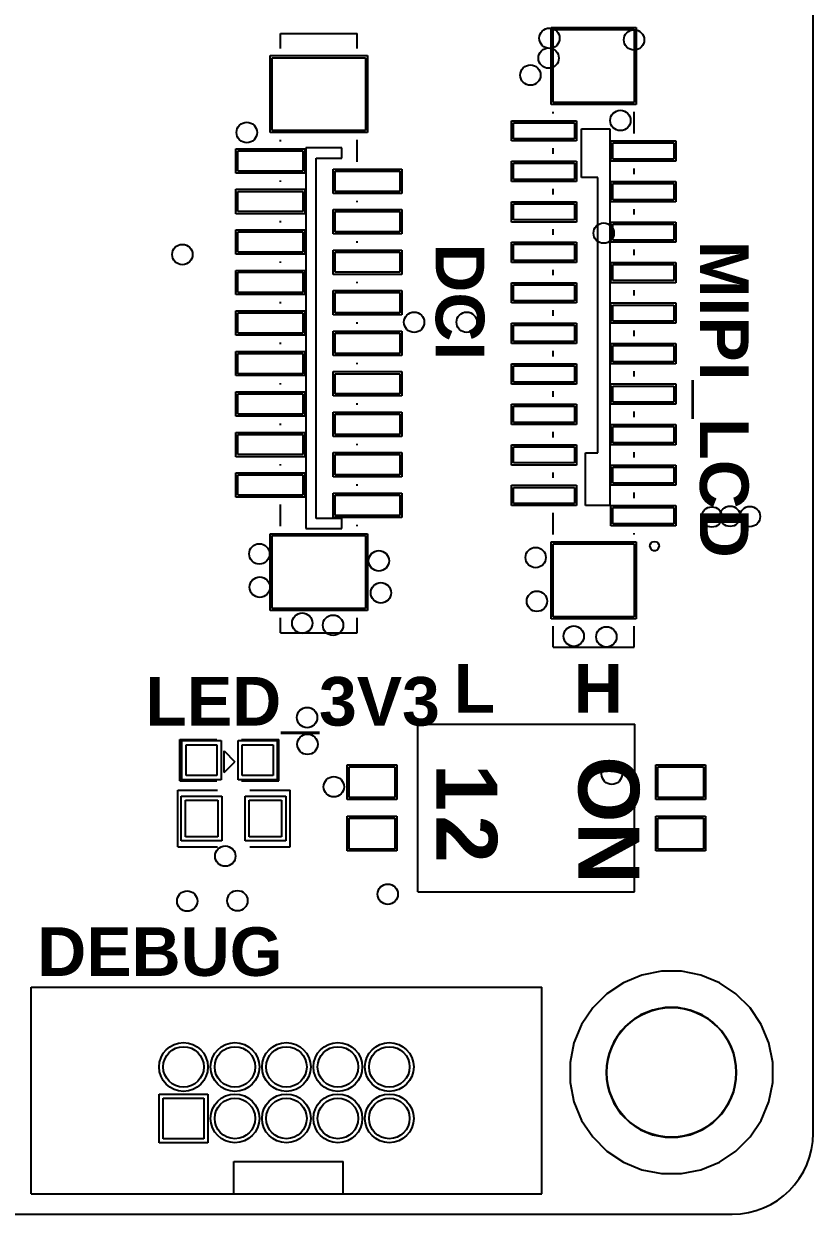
# Model space of a CAD drawing. Header units: inches. Extents: x 0 to 2.56, y 0 to 2.63.
# Drawn here: x 1.792 to 2.559, y 0 to 1.157 of the extents above; entities that cross this region are included whole.
import ezdxf

# ---------------------------------------------------------------- set-up
doc = ezdxf.new("R2010")
doc.units = ezdxf.units.IN
doc.header["$MEASUREMENT"] = 0
for name, color, linetype in [('Keep-Out Layer', 6, 'Continuous'), ('Mechanical 1', 6, 'Continuous'), ('Multi-Layer', 9, 'Continuous'), ('Top Overlay', 2, 'Continuous'), ('Top Paste', 8, 'Continuous'), ('Top Solder', 216, 'Continuous')]:
    doc.layers.add(name, color=color, linetype=linetype)
doc.styles.add('Arial_Bold', font='', dxfattribs={"height": 0.2})
doc.styles.get('Arial_Bold').set_extended_font_data('Arial', bold=True)

msp = doc.modelspace()

# ---------------------------------------------------------------- linework, layer by layer
at = {"layer": 'Keep-Out Layer'}
for p, q in [((2.5591, 0.0787), (2.5591, 2.4803)), ((2.3926, 0.2324), (2.3746, 0.225)), ((2.4116, 0.2362), (2.3926, 0.2324)), ((2.4213, 0.2362), (2.4116, 0.2362)), ((2.431, 0.2362), (2.4213, 0.2362)), ((2.45, 0.2324), (2.431, 0.2362)), ((2.4679, 0.225), (2.45, 0.2324)), ((2.3746, 0.225), (2.3585, 0.2142)), ((2.484, 0.2142), (2.4679, 0.225)), ((2.3585, 0.2142), (2.3448, 0.2005)), ((2.4977, 0.2005), (2.484, 0.2142)), ((2.3448, 0.2005), (2.334, 0.1844)), ((2.5085, 0.1844), (2.4977, 0.2005)), ((2.334, 0.1844), (2.3266, 0.1665)), ((2.5159, 0.1665), (2.5085, 0.1844)), ((2.3266, 0.1665), (2.3228, 0.1475)), ((2.5197, 0.1475), (2.5159, 0.1665)), ((2.3228, 0.1475), (2.3228, 0.1378)), ((2.5197, 0.1378), (2.5197, 0.1475)), ((2.3228, 0.1378), (2.3228, 0.1378)), ((2.3228, 0.1378), (2.3228, 0.1281)), ((2.3228, 0.1281), (2.3266, 0.1091)), ((2.5159, 0.1091), (2.5197, 0.1281)), ((2.5197, 0.1281), (2.5197, 0.1378)), ((2.3266, 0.1091), (2.334, 0.0912)), ((2.5085, 0.0912), (2.5159, 0.1091)), ((2.334, 0.0912), (2.3448, 0.0751)), ((2.4977, 0.0751), (2.5085, 0.0912)), ((2.3448, 0.0751), (2.3585, 0.0613)), ((2.484, 0.0613), (2.4977, 0.0751)), ((2.3585, 0.0613), (2.3746, 0.0506)), ((2.4679, 0.0506), (2.484, 0.0613)), ((2.3746, 0.0506), (2.3926, 0.0432)), ((2.45, 0.0432), (2.4679, 0.0506)), ((2.3926, 0.0432), (2.4116, 0.0394)), ((2.4116, 0.0394), (2.4213, 0.0394)), ((2.4213, 0.0394), (2.431, 0.0394)), ((2.431, 0.0394), (2.45, 0.0432)), ((0.0787, 0), (2.4803, 0))]:
    msp.add_line(p, q, dxfattribs=at)
for centre, radius, start, end in [((2.4213, 0.1378), 0.063, 90, 180), ((2.4213, 0.1378), 0.063, 0, 90), ((2.4213, 0.1378), 0.063, 180, 270), ((2.4213, 0.1378), 0.063, 270, 0), ((2.4803, 0.0787), 0.0787, 270, 0)]:
    msp.add_arc(centre, radius, start, end, dxfattribs=at)
at = {"layer": 'Mechanical 1'}
for p, q in [((2.5591, 0.0787), (2.5591, 2.4803)), ((0.0787, 0), (2.4803, 0))]:
    msp.add_line(p, q, dxfattribs=at)
msp.add_circle((2.4213, 0.1378), 0.063, dxfattribs=at)
msp.add_arc((2.4803, 0.0787), 0.0787, 270, 0, dxfattribs=at)
at = {"layer": 'Multi-Layer'}
for p, q in [((2.4029, 0.1984), (2.3914, 0.1936)), ((2.4151, 0.2008), (2.4029, 0.1984)), ((2.4213, 0.2008), (2.4151, 0.2008)), ((2.4275, 0.2008), (2.4213, 0.2008)), ((2.4396, 0.1984), (2.4275, 0.2008)), ((2.4511, 0.1936), (2.4396, 0.1984)), ((2.3811, 0.1867), (2.3723, 0.178)), ((2.3914, 0.1936), (2.3811, 0.1867)), ((2.4614, 0.1867), (2.4511, 0.1936)), ((2.4702, 0.178), (2.4614, 0.1867)), ((2.3723, 0.178), (2.3654, 0.1676)), ((2.4771, 0.1676), (2.4702, 0.178)), ((2.3654, 0.1676), (2.3607, 0.1562)), ((2.4818, 0.1562), (2.4771, 0.1676)), ((2.3607, 0.1562), (2.3583, 0.144)), ((2.4843, 0.144), (2.4818, 0.1562)), ((2.3583, 0.144), (2.3583, 0.1378)), ((2.4843, 0.1378), (2.4843, 0.144)), ((2.3583, 0.1378), (2.3583, 0.1378)), ((2.3583, 0.1378), (2.3583, 0.1316)), ((2.3583, 0.1316), (2.3607, 0.1194)), ((2.4818, 0.1194), (2.4843, 0.1316)), ((2.4843, 0.1316), (2.4843, 0.1378)), ((2.3607, 0.1194), (2.3654, 0.108)), ((2.4771, 0.108), (2.4818, 0.1194)), ((1.9276, 0.1128), (1.9669, 0.1128)), ((1.9276, 0.0734), (1.9276, 0.1128)), ((1.9669, 0.1128), (1.9669, 0.0734)), ((2.3654, 0.108), (2.3723, 0.0976)), ((2.4702, 0.0976), (2.4771, 0.108)), ((2.3723, 0.0976), (2.3811, 0.0889)), ((2.4614, 0.0889), (2.4702, 0.0976)), ((2.3811, 0.0889), (2.3914, 0.082)), ((2.3914, 0.082), (2.4029, 0.0772)), ((2.4396, 0.0772), (2.4511, 0.082)), ((2.4511, 0.082), (2.4614, 0.0889)), ((1.9669, 0.0734), (1.9276, 0.0734)), ((2.4029, 0.0772), (2.4151, 0.0748)), ((2.4151, 0.0748), (2.4213, 0.0748)), ((2.4213, 0.0748), (2.4275, 0.0748)), ((2.4275, 0.0748), (2.4396, 0.0772))]:
    msp.add_line(p, q, dxfattribs=at)
for centre in [(1.9472, 0.1431), (1.9972, 0.1431), (2.0472, 0.1431), (2.0972, 0.1431), (2.1472, 0.1431), (1.9972, 0.0931), (2.0472, 0.0931), (2.0972, 0.0931), (2.1472, 0.0931)]:
    msp.add_circle(centre, 0.0197, dxfattribs=at)
at = {"layer": 'Top Overlay'}
for p, q in [((2.0413, 1.1476), (2.1161, 1.1476)), ((2.0413, 1.1331), (2.0413, 1.1476)), ((2.1161, 1.1331), (2.1161, 1.1476)), ((2.3064, 1.0699), (2.3064, 1.0714)), ((2.3852, 1.0503), (2.3852, 1.0714)), ((2.334, 1.0077), (2.334, 1.0549)), ((2.334, 1.0549), (2.3615, 1.0549)), ((2.3615, 1.0549), (2.3615, 0.6888)), ((2.0413, 1.0426), (2.0413, 1.0441)), ((2.1161, 1.0229), (2.1161, 1.0441)), ((2.1012, 1.0363), (2.0662, 1.0363)), ((2.0662, 1.0363), (2.0662, 0.6663)), ((2.1012, 1.0263), (2.1012, 1.0363)), ((2.3064, 1.0306), (2.3064, 1.036)), ((2.0762, 0.6763), (2.0762, 1.0263)), ((2.0762, 1.0263), (2.1012, 1.0263)), ((2.1012, 1.0263), (2.1012, 1.0263)), ((2.3497, 1.0077), (2.334, 1.0077)), ((2.3497, 0.74), (2.3497, 1.0077)), ((2.3852, 1.0109), (2.3852, 1.0163)), ((2.0413, 1.0032), (2.0413, 1.0047)), ((2.3064, 0.9912), (2.3064, 0.9966)), ((2.1161, 0.9835), (2.1161, 0.985)), ((2.3852, 0.9715), (2.3852, 0.9769)), ((2.0413, 0.9638), (2.0413, 0.9653)), ((2.3064, 0.9518), (2.3064, 0.9573)), ((2.1161, 0.9441), (2.1161, 0.9456)), ((2.3852, 0.9321), (2.3852, 0.9376)), ((2.0413, 0.9245), (2.0413, 0.9259)), ((2.3064, 0.9125), (2.3064, 0.9179)), ((2.1161, 0.9048), (2.1161, 0.9063)), ((2.3852, 0.8928), (2.3852, 0.8982)), ((2.0413, 0.8851), (2.0413, 0.8866)), ((2.3064, 0.8731), (2.3064, 0.8785)), ((2.1161, 0.8654), (2.1161, 0.8669)), ((2.3852, 0.8534), (2.3852, 0.8588)), ((2.0413, 0.8457), (2.0413, 0.8472)), ((2.3064, 0.8337), (2.3064, 0.8391)), ((2.1161, 0.826), (2.1161, 0.8275)), ((2.3852, 0.814), (2.3852, 0.8195)), ((2.0413, 0.8064), (2.0413, 0.8078)), ((2.3064, 0.7944), (2.3064, 0.7998)), ((2.1161, 0.7867), (2.1161, 0.7881)), ((2.3852, 0.7747), (2.3852, 0.7801)), ((2.0413, 0.767), (2.0413, 0.7685)), ((2.3064, 0.755), (2.3064, 0.7604)), ((2.1161, 0.7473), (2.1161, 0.7488)), ((2.3852, 0.7353), (2.3852, 0.7407)), ((2.0413, 0.7276), (2.0413, 0.7291)), ((2.3379, 0.6888), (2.3379, 0.74)), ((2.3379, 0.74), (2.3497, 0.74)), ((2.3064, 0.7156), (2.3064, 0.721)), ((2.1161, 0.7079), (2.1161, 0.7094)), ((2.3852, 0.6959), (2.3852, 0.7013)), ((2.0413, 0.6686), (2.0413, 0.6897)), ((2.3615, 0.6888), (2.3379, 0.6888)), ((2.3615, 0.6888), (2.3615, 0.6888)), ((2.1012, 0.6763), (2.0762, 0.6763)), ((2.1012, 0.6663), (2.1012, 0.6763)), ((2.3064, 0.6605), (2.3064, 0.6817)), ((2.0662, 0.6663), (2.1012, 0.6663)), ((2.1161, 0.6686), (2.1161, 0.67)), ((2.3852, 0.6605), (2.3852, 0.662)), ((2.4004, 0.649), (2.4006, 0.6508)), ((2.4004, 0.649), (2.401, 0.6472)), ((2.4006, 0.6508), (2.4015, 0.6524)), ((2.4015, 0.6524), (2.403, 0.6535)), ((2.403, 0.6535), (2.4048, 0.6539)), ((2.4048, 0.6539), (2.4067, 0.6535)), ((2.4067, 0.6535), (2.4082, 0.6524)), ((2.4082, 0.6524), (2.4091, 0.6508)), ((2.4087, 0.6472), (2.4093, 0.649)), ((2.4091, 0.6508), (2.4093, 0.649)), ((2.401, 0.6472), (2.4022, 0.6458)), ((2.4022, 0.6458), (2.4039, 0.645)), ((2.4039, 0.645), (2.4058, 0.645)), ((2.4058, 0.645), (2.4075, 0.6458)), ((2.4075, 0.6458), (2.4087, 0.6472)), ((2.0413, 0.565), (2.0413, 0.5795)), ((2.1161, 0.565), (2.1161, 0.5795)), ((2.3064, 0.5707), (2.3064, 0.5714)), ((2.3064, 0.551), (2.3064, 0.5707)), ((2.3852, 0.551), (2.3852, 0.5714)), ((2.0413, 0.565), (2.1161, 0.565)), ((2.3064, 0.551), (2.3852, 0.551)), ((2.1748, 0.3134), (2.1748, 0.4764)), ((2.1748, 0.4764), (2.3858, 0.4764)), ((2.3854, 0.3134), (2.3858, 0.4764)), ((1.9437, 0.4613), (1.9797, 0.4613)), ((1.9437, 0.4213), (1.9437, 0.4613)), ((2.0037, 0.4613), (2.0397, 0.4613)), ((2.0397, 0.4213), (2.0397, 0.4613)), ((1.9867, 0.4293), (1.9867, 0.4503)), ((1.9867, 0.4503), (1.9972, 0.4398)), ((1.9867, 0.4293), (1.9972, 0.4398)), ((1.9437, 0.4213), (1.9797, 0.4213)), ((2.0037, 0.4213), (2.0397, 0.4213)), ((1.9418, 0.4122), (1.9801, 0.4122)), ((1.9418, 0.3571), (1.9418, 0.4122)), ((2.0116, 0.4122), (2.0116, 0.4122)), ((2.0116, 0.4122), (2.0509, 0.4122)), ((2.0509, 0.4122), (2.0509, 0.4122)), ((2.0509, 0.3571), (2.0509, 0.4122)), ((1.9418, 0.3571), (1.9801, 0.3571)), ((2.0116, 0.3571), (2.0509, 0.3571)), ((2.0509, 0.3571), (2.0509, 0.3571)), ((2.0509, 0.3571), (2.0509, 0.3571)), ((2.1748, 0.3134), (2.3854, 0.3134)), ((1.7992, 0.0197), (1.7992, 0.2205)), ((1.7992, 0.2205), (2.2953, 0.2205)), ((2.2953, 0.0197), (2.2953, 0.2205)), ((1.9961, 0.0197), (1.9961, 0.0512)), ((1.9961, 0.0512), (2.1024, 0.0512)), ((2.1024, 0.0197), (2.1024, 0.0512)), ((1.7992, 0.0197), (2.2953, 0.0197)), ((1.9961, 0.0197), (2.1024, 0.0197))]:
    msp.add_line(p, q, dxfattribs=at)
msp.add_circle((2.0087, 1.0513), 0.01, dxfattribs=at)
at = {"layer": 'Top Paste'}
for p, q in [((2.3064, 1.0805), (2.3064, 1.1514)), ((2.3064, 1.1514), (2.3851, 1.1514)), ((2.3851, 1.1514), (2.3851, 1.0805)), ((2.0335, 1.0532), (2.0335, 1.124)), ((2.0335, 1.124), (2.124, 1.124)), ((2.124, 1.124), (2.124, 1.0532)), ((2.3851, 1.0805), (2.3064, 1.0805)), ((2.124, 1.0532), (2.0335, 1.0532)), ((2.268, 1.0451), (2.268, 1.0608)), ((2.268, 1.0608), (2.3271, 1.0608)), ((2.3271, 1.0608), (2.3271, 1.0451)), ((2.3271, 1.0451), (2.268, 1.0451)), ((2, 1.0138), (2, 1.0335)), ((2, 1.0335), (2.063, 1.0335)), ((2.063, 1.0335), (2.063, 1.0138)), ((2.3644, 1.0254), (2.3644, 1.0411)), ((2.3644, 1.0411), (2.4235, 1.0411)), ((2.4235, 1.0411), (2.4235, 1.0254)), ((2.268, 1.0057), (2.268, 1.0214)), ((2.268, 1.0214), (2.3271, 1.0214)), ((2.3271, 1.0214), (2.3271, 1.0057)), ((2.4235, 1.0254), (2.3644, 1.0254)), ((2.063, 1.0138), (2, 1.0138)), ((2.0945, 0.9941), (2.0945, 1.0138)), ((2.0945, 1.0138), (2.1575, 1.0138)), ((2.1575, 1.0138), (2.1575, 0.9941)), ((2.3271, 1.0057), (2.268, 1.0057)), ((2.3644, 0.986), (2.3644, 1.0017)), ((2.3644, 1.0017), (2.4235, 1.0017)), ((2.4235, 1.0017), (2.4235, 0.986)), ((2, 0.9744), (2, 0.9941)), ((2, 0.9941), (2.063, 0.9941)), ((2.063, 0.9941), (2.063, 0.9744)), ((2.1575, 0.9941), (2.0945, 0.9941)), ((2.4235, 0.986), (2.3644, 0.986)), ((2.063, 0.9744), (2, 0.9744)), ((2.0945, 0.9547), (2.0945, 0.9744)), ((2.0945, 0.9744), (2.1575, 0.9744)), ((2.1575, 0.9744), (2.1575, 0.9547)), ((2.268, 0.9663), (2.268, 0.982)), ((2.268, 0.982), (2.3271, 0.982)), ((2.3271, 0.982), (2.3271, 0.9663)), ((2.3271, 0.9663), (2.268, 0.9663)), ((2.3644, 0.9466), (2.3644, 0.9623)), ((2.3644, 0.9623), (2.4235, 0.9623)), ((2.4235, 0.9623), (2.4235, 0.9466)), ((2, 0.935), (2, 0.9547)), ((2, 0.9547), (2.063, 0.9547)), ((2.063, 0.9547), (2.063, 0.935)), ((2.1575, 0.9547), (2.0945, 0.9547)), ((2.268, 0.927), (2.268, 0.9427)), ((2.268, 0.9427), (2.3271, 0.9427)), ((2.3271, 0.9427), (2.3271, 0.927)), ((2.4235, 0.9466), (2.3644, 0.9466)), ((2.063, 0.935), (2, 0.935)), ((2.0945, 0.9154), (2.0945, 0.935)), ((2.0945, 0.935), (2.1575, 0.935)), ((2.1575, 0.935), (2.1575, 0.9154)), ((2.3271, 0.927), (2.268, 0.927)), ((2, 0.8957), (2, 0.9154)), ((2, 0.9154), (2.063, 0.9154)), ((2.063, 0.9154), (2.063, 0.8957)), ((2.1575, 0.9154), (2.0945, 0.9154)), ((2.3644, 0.9073), (2.3644, 0.923)), ((2.3644, 0.923), (2.4235, 0.923)), ((2.4235, 0.923), (2.4235, 0.9073)), ((2.268, 0.8876), (2.268, 0.9033)), ((2.268, 0.9033), (2.3271, 0.9033)), ((2.3271, 0.9033), (2.3271, 0.8876)), ((2.4235, 0.9073), (2.3644, 0.9073)), ((2.063, 0.8957), (2, 0.8957)), ((2.0945, 0.876), (2.0945, 0.8957)), ((2.0945, 0.8957), (2.1575, 0.8957)), ((2.1575, 0.8957), (2.1575, 0.876)), ((2.3271, 0.8876), (2.268, 0.8876)), ((2.3644, 0.8679), (2.3644, 0.8836)), ((2.3644, 0.8836), (2.4235, 0.8836)), ((2.4235, 0.8836), (2.4235, 0.8679)), ((2, 0.8563), (2, 0.876)), ((2, 0.876), (2.063, 0.876)), ((2.063, 0.876), (2.063, 0.8563)), ((2.1575, 0.876), (2.0945, 0.876)), ((2.4235, 0.8679), (2.3644, 0.8679)), ((2.063, 0.8563), (2, 0.8563)), ((2.0945, 0.8366), (2.0945, 0.8563)), ((2.0945, 0.8563), (2.1575, 0.8563)), ((2.1575, 0.8563), (2.1575, 0.8366)), ((2.268, 0.8482), (2.268, 0.8639)), ((2.268, 0.8639), (2.3271, 0.8639)), ((2.3271, 0.8639), (2.3271, 0.8482)), ((2.3271, 0.8482), (2.268, 0.8482)), ((2, 0.8169), (2, 0.8366)), ((2, 0.8366), (2.063, 0.8366)), ((2.063, 0.8366), (2.063, 0.8169)), ((2.1575, 0.8366), (2.0945, 0.8366)), ((2.3644, 0.8285), (2.3644, 0.8442)), ((2.3644, 0.8442), (2.4235, 0.8442)), ((2.4235, 0.8442), (2.4235, 0.8285)), ((2.268, 0.8088), (2.268, 0.8245)), ((2.268, 0.8245), (2.3271, 0.8245)), ((2.3271, 0.8245), (2.3271, 0.8088)), ((2.4235, 0.8285), (2.3644, 0.8285)), ((2.063, 0.8169), (2, 0.8169)), ((2.0945, 0.7972), (2.0945, 0.8169)), ((2.0945, 0.8169), (2.1575, 0.8169)), ((2.1575, 0.8169), (2.1575, 0.7972)), ((2.3271, 0.8088), (2.268, 0.8088)), ((2.3644, 0.7892), (2.3644, 0.8049)), ((2.3644, 0.8049), (2.4235, 0.8049)), ((2.4235, 0.8049), (2.4235, 0.7892)), ((2, 0.7776), (2, 0.7972)), ((2, 0.7972), (2.063, 0.7972)), ((2.063, 0.7972), (2.063, 0.7776)), ((2.1575, 0.7972), (2.0945, 0.7972)), ((2.4235, 0.7892), (2.3644, 0.7892)), ((2.063, 0.7776), (2, 0.7776)), ((2.0945, 0.7579), (2.0945, 0.7776)), ((2.0945, 0.7776), (2.1575, 0.7776)), ((2.1575, 0.7776), (2.1575, 0.7579)), ((2.268, 0.7695), (2.268, 0.7852)), ((2.268, 0.7852), (2.3271, 0.7852)), ((2.3271, 0.7852), (2.3271, 0.7695)), ((2.3271, 0.7695), (2.268, 0.7695)), ((2.3644, 0.7498), (2.3644, 0.7655)), ((2.3644, 0.7655), (2.4235, 0.7655)), ((2.4235, 0.7655), (2.4235, 0.7498)), ((2, 0.7382), (2, 0.7579)), ((2, 0.7579), (2.063, 0.7579)), ((2.063, 0.7579), (2.063, 0.7382)), ((2.1575, 0.7579), (2.0945, 0.7579)), ((2.268, 0.7301), (2.268, 0.7458)), ((2.268, 0.7458), (2.3271, 0.7458)), ((2.3271, 0.7458), (2.3271, 0.7301)), ((2.4235, 0.7498), (2.3644, 0.7498)), ((2.063, 0.7382), (2, 0.7382)), ((2.0945, 0.7185), (2.0945, 0.7382)), ((2.0945, 0.7382), (2.1575, 0.7382)), ((2.1575, 0.7382), (2.1575, 0.7185)), ((2.3271, 0.7301), (2.268, 0.7301)), ((2, 0.6988), (2, 0.7185)), ((2, 0.7185), (2.063, 0.7185)), ((2.063, 0.7185), (2.063, 0.6988)), ((2.1575, 0.7185), (2.0945, 0.7185)), ((2.3644, 0.7104), (2.3644, 0.7261)), ((2.3644, 0.7261), (2.4235, 0.7261)), ((2.4235, 0.7261), (2.4235, 0.7104)), ((2.268, 0.6907), (2.268, 0.7064)), ((2.268, 0.7064), (2.3271, 0.7064)), ((2.3271, 0.7064), (2.3271, 0.6907)), ((2.4235, 0.7104), (2.3644, 0.7104)), ((2.063, 0.6988), (2, 0.6988)), ((2.0945, 0.6791), (2.0945, 0.6988)), ((2.0945, 0.6988), (2.1575, 0.6988)), ((2.1575, 0.6988), (2.1575, 0.6791)), ((2.3271, 0.6907), (2.268, 0.6907)), ((2.3644, 0.6711), (2.3644, 0.6868)), ((2.3644, 0.6868), (2.4235, 0.6868)), ((2.4235, 0.6868), (2.4235, 0.6711)), ((2.1575, 0.6791), (2.0945, 0.6791)), ((2.4235, 0.6711), (2.3644, 0.6711)), ((2.0335, 0.5886), (2.0335, 0.6595)), ((2.0335, 0.6595), (2.124, 0.6595)), ((2.124, 0.6595), (2.124, 0.5886)), ((2.3064, 0.5805), (2.3064, 0.6514)), ((2.3064, 0.6514), (2.3851, 0.6514)), ((2.3851, 0.6514), (2.3851, 0.5805)), ((2.124, 0.5886), (2.0335, 0.5886)), ((2.3851, 0.5805), (2.3064, 0.5805)), ((1.9497, 0.4563), (1.9797, 0.4563)), ((1.9497, 0.4263), (1.9497, 0.4563)), ((1.9797, 0.4563), (1.9797, 0.4263)), ((2.0042, 0.4563), (2.0342, 0.4563)), ((2.0042, 0.4263), (2.0042, 0.4563)), ((2.0342, 0.4563), (2.0342, 0.4263)), ((2.1081, 0.4049), (2.1081, 0.4348)), ((2.1081, 0.4348), (2.1525, 0.4348)), ((2.1525, 0.4348), (2.1525, 0.4049)), ((2.4081, 0.4049), (2.4081, 0.4348)), ((2.4081, 0.4348), (2.4525, 0.4348)), ((2.4525, 0.4348), (2.4525, 0.4049)), ((1.9797, 0.4263), (1.9497, 0.4263)), ((2.0342, 0.4263), (2.0042, 0.4263)), ((1.949, 0.4024), (1.9805, 0.4024)), ((1.949, 0.3669), (1.949, 0.4024)), ((1.9805, 0.4024), (1.9805, 0.3669)), ((2.011, 0.4024), (2.0425, 0.4024)), ((2.011, 0.3669), (2.011, 0.4024)), ((2.0425, 0.4024), (2.0425, 0.3669)), ((2.1525, 0.4049), (2.1081, 0.4049)), ((2.4525, 0.4049), (2.4081, 0.4049)), ((2.1081, 0.3549), (2.1081, 0.3848)), ((2.1081, 0.3848), (2.1525, 0.3848)), ((2.1525, 0.3848), (2.1525, 0.3549)), ((2.4081, 0.3549), (2.4081, 0.3848)), ((2.4081, 0.3848), (2.4525, 0.3848)), ((2.4525, 0.3848), (2.4525, 0.3549)), ((1.9805, 0.3669), (1.949, 0.3669)), ((2.0425, 0.3669), (2.011, 0.3669)), ((2.1525, 0.3549), (2.1081, 0.3549)), ((2.4525, 0.3549), (2.4081, 0.3549))]:
    msp.add_line(p, q, dxfattribs=at)
at = {"layer": 'Top Solder'}
for p, q in [((2.3044, 1.0785), (2.3044, 1.1534)), ((2.3044, 1.1534), (2.3871, 1.1534)), ((2.3871, 1.1534), (2.3871, 1.0785)), ((2.0315, 1.0512), (2.0315, 1.126)), ((2.0315, 1.126), (2.126, 1.126)), ((2.126, 1.126), (2.126, 1.0512)), ((2.3871, 1.0785), (2.3044, 1.0785)), ((2.266, 1.0431), (2.266, 1.0628)), ((2.266, 1.0628), (2.3291, 1.0628)), ((2.3291, 1.0628), (2.3291, 1.0431)), ((2.126, 1.0512), (2.0315, 1.0512)), ((2.3291, 1.0431), (2.266, 1.0431)), ((2.3624, 1.0234), (2.3624, 1.0431)), ((2.3624, 1.0431), (2.4255, 1.0431)), ((2.4255, 1.0431), (2.4255, 1.0234)), ((1.998, 1.0118), (1.998, 1.0354)), ((1.998, 1.0354), (2.065, 1.0354)), ((2.065, 1.0354), (2.065, 1.0118)), ((2.266, 1.0037), (2.266, 1.0234)), ((2.266, 1.0234), (2.3291, 1.0234)), ((2.3291, 1.0234), (2.3291, 1.0037)), ((2.4255, 1.0234), (2.3624, 1.0234)), ((2.065, 1.0118), (1.998, 1.0118)), ((2.0925, 0.9921), (2.0925, 1.0157)), ((2.0925, 1.0157), (2.1594, 1.0157)), ((2.1594, 1.0157), (2.1594, 0.9921)), ((1.998, 0.9724), (1.998, 0.9961)), ((1.998, 0.9961), (2.065, 0.9961)), ((2.065, 0.9961), (2.065, 0.9724)), ((2.3291, 1.0037), (2.266, 1.0037)), ((2.3624, 0.984), (2.3624, 1.0037)), ((2.3624, 1.0037), (2.4255, 1.0037)), ((2.4255, 1.0037), (2.4255, 0.984)), ((2.1594, 0.9921), (2.0925, 0.9921)), ((2.266, 0.9643), (2.266, 0.984)), ((2.266, 0.984), (2.3291, 0.984)), ((2.3291, 0.984), (2.3291, 0.9643)), ((2.4255, 0.984), (2.3624, 0.984)), ((2.065, 0.9724), (1.998, 0.9724)), ((2.0925, 0.9528), (2.0925, 0.9764)), ((2.0925, 0.9764), (2.1594, 0.9764)), ((2.1594, 0.9764), (2.1594, 0.9528)), ((2.3291, 0.9643), (2.266, 0.9643)), ((2.3624, 0.9446), (2.3624, 0.9643)), ((2.3624, 0.9643), (2.4255, 0.9643)), ((2.4255, 0.9643), (2.4255, 0.9446)), ((1.998, 0.9331), (1.998, 0.9567)), ((1.998, 0.9567), (2.065, 0.9567)), ((2.065, 0.9567), (2.065, 0.9331)), ((2.1594, 0.9528), (2.0925, 0.9528)), ((2.266, 0.925), (2.266, 0.9447)), ((2.266, 0.9447), (2.3291, 0.9447)), ((2.3291, 0.9447), (2.3291, 0.925)), ((2.4255, 0.9446), (2.3624, 0.9446)), ((2.065, 0.9331), (1.998, 0.9331)), ((2.0925, 0.9134), (2.0925, 0.937)), ((2.0925, 0.937), (2.1594, 0.937)), ((2.1594, 0.937), (2.1594, 0.9134)), ((1.998, 0.8937), (1.998, 0.9173)), ((1.998, 0.9173), (2.065, 0.9173)), ((2.065, 0.9173), (2.065, 0.8937)), ((2.3291, 0.925), (2.266, 0.925)), ((2.3624, 0.9053), (2.3624, 0.925)), ((2.3624, 0.925), (2.4255, 0.925)), ((2.4255, 0.925), (2.4255, 0.9053)), ((2.1594, 0.9134), (2.0925, 0.9134)), ((2.266, 0.8856), (2.266, 0.9053)), ((2.266, 0.9053), (2.3291, 0.9053)), ((2.3291, 0.9053), (2.3291, 0.8856)), ((2.4255, 0.9053), (2.3624, 0.9053)), ((2.065, 0.8937), (1.998, 0.8937)), ((2.0925, 0.874), (2.0925, 0.8976)), ((2.0925, 0.8976), (2.1594, 0.8976)), ((2.1594, 0.8976), (2.1594, 0.874)), ((2.3291, 0.8856), (2.266, 0.8856)), ((2.3624, 0.8659), (2.3624, 0.8856)), ((2.3624, 0.8856), (2.4255, 0.8856)), ((2.4255, 0.8856), (2.4255, 0.8659)), ((1.998, 0.8543), (1.998, 0.878)), ((1.998, 0.878), (2.065, 0.878)), ((2.065, 0.878), (2.065, 0.8543)), ((2.1594, 0.874), (2.0925, 0.874)), ((2.0925, 0.8346), (2.0925, 0.8583)), ((2.0925, 0.8583), (2.1594, 0.8583)), ((2.1594, 0.8583), (2.1594, 0.8346)), ((2.266, 0.8462), (2.266, 0.8659)), ((2.266, 0.8659), (2.3291, 0.8659)), ((2.3291, 0.8659), (2.3291, 0.8462)), ((2.4255, 0.8659), (2.3624, 0.8659)), ((2.065, 0.8543), (1.998, 0.8543)), ((2.3291, 0.8462), (2.266, 0.8462)), ((2.3624, 0.8265), (2.3624, 0.8462)), ((2.3624, 0.8462), (2.4255, 0.8462)), ((2.4255, 0.8462), (2.4255, 0.8265)), ((1.998, 0.815), (1.998, 0.8386)), ((1.998, 0.8386), (2.065, 0.8386)), ((2.065, 0.8386), (2.065, 0.815)), ((2.1594, 0.8346), (2.0925, 0.8346)), ((2.266, 0.8068), (2.266, 0.8265)), ((2.266, 0.8265), (2.3291, 0.8265)), ((2.3291, 0.8265), (2.3291, 0.8068)), ((2.4255, 0.8265), (2.3624, 0.8265)), ((2.065, 0.815), (1.998, 0.815)), ((2.0925, 0.7953), (2.0925, 0.8189)), ((2.0925, 0.8189), (2.1594, 0.8189)), ((2.1594, 0.8189), (2.1594, 0.7953)), ((1.998, 0.7756), (1.998, 0.7992)), ((1.998, 0.7992), (2.065, 0.7992)), ((2.065, 0.7992), (2.065, 0.7756)), ((2.3291, 0.8068), (2.266, 0.8068)), ((2.3624, 0.7872), (2.3624, 0.8069)), ((2.3624, 0.8069), (2.4255, 0.8069)), ((2.4255, 0.8069), (2.4255, 0.7872)), ((2.1594, 0.7953), (2.0925, 0.7953)), ((2.266, 0.7675), (2.266, 0.7872)), ((2.266, 0.7872), (2.3291, 0.7872)), ((2.3291, 0.7872), (2.3291, 0.7675)), ((2.4255, 0.7872), (2.3624, 0.7872)), ((2.065, 0.7756), (1.998, 0.7756)), ((2.0925, 0.7559), (2.0925, 0.7795)), ((2.0925, 0.7795), (2.1594, 0.7795)), ((2.1594, 0.7795), (2.1594, 0.7559)), ((2.3291, 0.7675), (2.266, 0.7675)), ((2.3624, 0.7478), (2.3624, 0.7675)), ((2.3624, 0.7675), (2.4255, 0.7675)), ((2.4255, 0.7675), (2.4255, 0.7478)), ((1.998, 0.7362), (1.998, 0.7598)), ((1.998, 0.7598), (2.065, 0.7598)), ((2.065, 0.7598), (2.065, 0.7362)), ((2.1594, 0.7559), (2.0925, 0.7559)), ((2.266, 0.7281), (2.266, 0.7478)), ((2.266, 0.7478), (2.3291, 0.7478)), ((2.3291, 0.7478), (2.3291, 0.7281)), ((2.4255, 0.7478), (2.3624, 0.7478)), ((2.065, 0.7362), (1.998, 0.7362)), ((2.0925, 0.7165), (2.0925, 0.7402)), ((2.0925, 0.7402), (2.1594, 0.7402)), ((2.1594, 0.7402), (2.1594, 0.7165)), ((1.998, 0.6969), (1.998, 0.7205)), ((1.998, 0.7205), (2.065, 0.7205)), ((2.065, 0.7205), (2.065, 0.6969)), ((2.3291, 0.7281), (2.266, 0.7281)), ((2.3624, 0.7084), (2.3624, 0.7281)), ((2.3624, 0.7281), (2.4255, 0.7281)), ((2.4255, 0.7281), (2.4255, 0.7084)), ((2.1594, 0.7165), (2.0925, 0.7165)), ((2.266, 0.6887), (2.266, 0.7084)), ((2.266, 0.7084), (2.3291, 0.7084)), ((2.3291, 0.7084), (2.3291, 0.6887)), ((2.4255, 0.7084), (2.3624, 0.7084)), ((2.065, 0.6969), (1.998, 0.6969)), ((2.0925, 0.6772), (2.0925, 0.7008)), ((2.0925, 0.7008), (2.1594, 0.7008)), ((2.1594, 0.7008), (2.1594, 0.6772)), ((2.3291, 0.6887), (2.266, 0.6887)), ((2.3624, 0.6691), (2.3624, 0.6888)), ((2.3624, 0.6888), (2.4255, 0.6888)), ((2.4255, 0.6888), (2.4255, 0.6691)), ((2.1594, 0.6772), (2.0925, 0.6772)), ((2.0315, 0.5866), (2.0315, 0.6614)), ((2.0315, 0.6614), (2.126, 0.6614)), ((2.126, 0.6614), (2.126, 0.5866)), ((2.4255, 0.6691), (2.3624, 0.6691)), ((2.3044, 0.5785), (2.3044, 0.6534)), ((2.3044, 0.6534), (2.3871, 0.6534)), ((2.3871, 0.6534), (2.3871, 0.5785)), ((2.126, 0.5866), (2.0315, 0.5866)), ((2.3871, 0.5785), (2.3044, 0.5785)), ((1.9457, 0.4603), (1.9837, 0.4603)), ((1.9457, 0.4223), (1.9457, 0.4603)), ((1.9837, 0.4603), (1.9837, 0.4223)), ((2.0002, 0.4603), (2.0382, 0.4603)), ((2.0002, 0.4223), (2.0002, 0.4603)), ((2.0382, 0.4603), (2.0382, 0.4223)), ((2.1062, 0.403), (2.1062, 0.4368)), ((2.1062, 0.4368), (2.1545, 0.4368)), ((2.1545, 0.4368), (2.1545, 0.403)), ((2.4062, 0.403), (2.4062, 0.4368)), ((2.4062, 0.4368), (2.4545, 0.4368)), ((2.4545, 0.4368), (2.4545, 0.403)), ((1.9837, 0.4223), (1.9457, 0.4223)), ((2.0382, 0.4223), (2.0002, 0.4223)), ((1.945, 0.4064), (1.9845, 0.4064)), ((1.945, 0.3629), (1.945, 0.4064)), ((1.9845, 0.4064), (1.9845, 0.3629)), ((2.007, 0.4064), (2.0465, 0.4064)), ((2.007, 0.3629), (2.007, 0.4064)), ((2.0465, 0.4064), (2.0465, 0.3629)), ((2.1545, 0.403), (2.1062, 0.403)), ((2.4545, 0.403), (2.4062, 0.403)), ((2.1062, 0.353), (2.1062, 0.3868)), ((2.1062, 0.3868), (2.1545, 0.3868)), ((2.1545, 0.3868), (2.1545, 0.353)), ((2.4062, 0.353), (2.4062, 0.3868)), ((2.4062, 0.3868), (2.4545, 0.3868)), ((2.4545, 0.3868), (2.4545, 0.353)), ((1.9845, 0.3629), (1.945, 0.3629)), ((2.0465, 0.3629), (2.007, 0.3629)), ((2.1545, 0.353), (2.1062, 0.353)), ((2.4545, 0.353), (2.4062, 0.353)), ((1.9236, 0.1168), (1.9709, 0.1168)), ((1.9236, 0.0694), (1.9236, 0.1168)), ((1.9709, 0.1168), (1.9709, 0.0694)), ((1.9709, 0.0694), (1.9236, 0.0694))]:
    msp.add_line(p, q, dxfattribs=at)
for centre, radius in [((2.3028, 1.1429), 0.00991), ((2.385, 1.1413), 0.00991), ((2.302, 1.1236), 0.00991), ((2.2843, 1.1071), 0.00991), ((2.3717, 1.063), 0.00991), ((2.3555, 0.9535), 0.00991), ((1.9461, 0.9327), 0.00991), ((2.1713, 0.8669), 0.00991), ((2.2224, 0.8669), 0.00991), ((2.4606, 0.6776), 0.00991), ((2.4783, 0.6783), 0.00991), ((2.4976, 0.678), 0.00991), ((2.0209, 0.6417), 0.00991), ((2.2894, 0.6382), 0.00991), ((2.137, 0.635), 0.00991), ((2.0213, 0.6094), 0.00991), ((2.139, 0.6039), 0.00991), ((2.2906, 0.5957), 0.00991), ((2.0626, 0.5744), 0.00991), ((2.0925, 0.5724), 0.00991), ((2.3264, 0.5618), 0.00991), ((2.3581, 0.5611), 0.00991), ((2.0673, 0.4827), 0.00991), ((2.0677, 0.4567), 0.00991), ((2.3634, 0.4276), 0.00991), ((2.0933, 0.4154), 0.00991), ((1.9878, 0.348), 0.00991), ((1.9508, 0.3043), 0.00991), ((1.9996, 0.3047), 0.00991), ((2.1457, 0.311), 0.00991), ((1.9472, 0.1431), 0.0237), ((1.9972, 0.1431), 0.0237), ((2.0472, 0.1431), 0.0237), ((2.0972, 0.1431), 0.0237), ((2.1472, 0.1431), 0.0237), ((1.9972, 0.0931), 0.0237), ((2.0472, 0.0931), 0.0237), ((2.0972, 0.0931), 0.0237), ((2.1472, 0.0931), 0.0237)]:
    msp.add_circle(centre, radius, dxfattribs=at)

# ---------------------------------------------------------------- texts
at = {"layer": 'Top Overlay', "style": 'Arial_Bold'}
for s, height, rotation, p in [('DCI', 0.04724, 270, (2.1923, 0.9436)), ('MIPI_LCD', 0.04724, 270, (2.449, 0.9459)), ('L', 0.0472, 360, (2.2098, 0.4874)), ('H', 0.0472, 360, (2.3264, 0.4874)), ('LED_3V3', 0.04724, 360, (1.9102, 0.4749)), ('ON', 0.05906, 270, (2.331, 0.445)), ('1', 0.0591, 270, (2.1929, 0.4376)), ('2', 0.0591, 270, (2.1929, 0.3876)), ('DEBUG', 0.04724, 360, (1.8051, 0.2316))]:
    msp.add_text(s, height=height, rotation=rotation, dxfattribs=at).set_placement(p)

doc.saveas('drawing.dxf')
